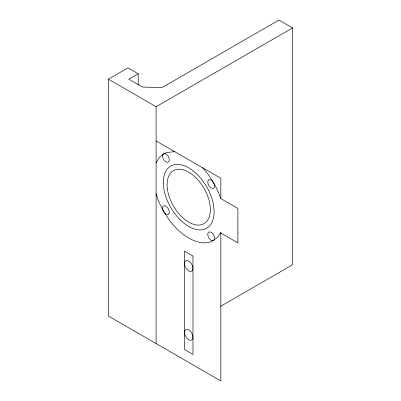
<?xml version="1.0" encoding="UTF-8"?>
<svg xmlns="http://www.w3.org/2000/svg" width="401" height="401" viewBox="0 0 401 401"><rect width="100%" height="100%" fill="white"/><g stroke="black" fill="none" stroke-linecap="round" stroke-linejoin="round"><path stroke-width="0.6" d="M162.59 154.966L162.475 155.919A4.817 2.782 60 0 0 163.473 159.277L164.179 160.31A4.817 2.782 60 0 0 168.295 162.059A4.817 2.782 60 0 0 168.836 157.623L168.295 156.495A4.817 2.782 60 0 0 165.001 153.573L164.179 153.493A4.817 2.782 60 0 0 162.59 154.966L166.159 152.646L174.63 151.638M156.099 162.876L159.874 156.826L162.585 155.022M156.099 193.663C158.465 202.705 163.232 210.801 168.22 218.62A50.04 28.892 60 0 0 211.272 241.653L217.563 237.467L220.841 232.209L220.841 380.95L108.395 316.028L108.395 79.187L127.989 67.874L138.21 73.779L138.21 85.027M138.21 73.779L128.841 79.187L142.47 87.057L162.064 87.548L278.976 20.05L292.605 27.92L292.605 264.76L220.56 306.354M108.395 79.187L156.099 106.731L292.605 27.92M156.099 140.936L220.841 178.315L220.841 198.6L237.878 208.435L237.878 242.861L220.841 233.026M202.55 167.758C210.801 176.575 216.806 187.257 220.841 198.6M156.099 106.731L156.099 343.572M214.475 239.262L213.593 240.515L212.064 240.65A4.817 2.782 60 0 1 208.771 237.733L208.229 236.605A4.817 2.782 60 0 1 208.771 232.169A4.817 2.782 60 0 1 212.886 233.918L213.593 234.951A4.817 2.782 60 0 1 214.475 239.262M168.836 213.858L168.295 214.365A4.817 2.782 60 0 1 165.884 214.124L165.001 213.482A4.817 2.782 60 0 1 163.473 206.019L164.179 205.798A4.817 2.782 60 0 1 168.295 208.801A4.817 2.782 60 0 1 168.836 213.858M208.771 179.864L208.229 180.365A4.817 2.782 60 0 0 208.771 185.427A4.817 2.782 60 0 0 212.886 188.43L213.593 188.209A4.817 2.782 60 0 0 214.134 183.773L212.064 180.746A4.817 2.782 60 0 0 208.771 179.864M192.976 256.069L184.46 251.151L184.46 349.517L192.976 354.434L192.976 256.069M167.382 188.996A30.601 17.669 60 0 0 202.51 224.365A30.601 17.669 60 0 0 196.259 178.084A30.601 17.669 60 0 0 167.382 188.996M184.46 332.399A6.025 3.479 60 0 0 190.846 340.349A6.025 3.479 60 0 0 190.846 331.833A6.025 3.479 60 0 0 184.46 332.399M184.46 263.547A6.025 3.479 60 0 0 190.846 271.492A6.025 3.479 60 0 0 190.846 262.976A6.025 3.479 60 0 0 184.46 263.547M163.337 183.162A35.9 20.727 60 0 0 201.904 229.808A35.9 20.727 60 0 0 200.911 178.475A35.9 20.727 60 0 0 163.337 183.162"/></g></svg>
